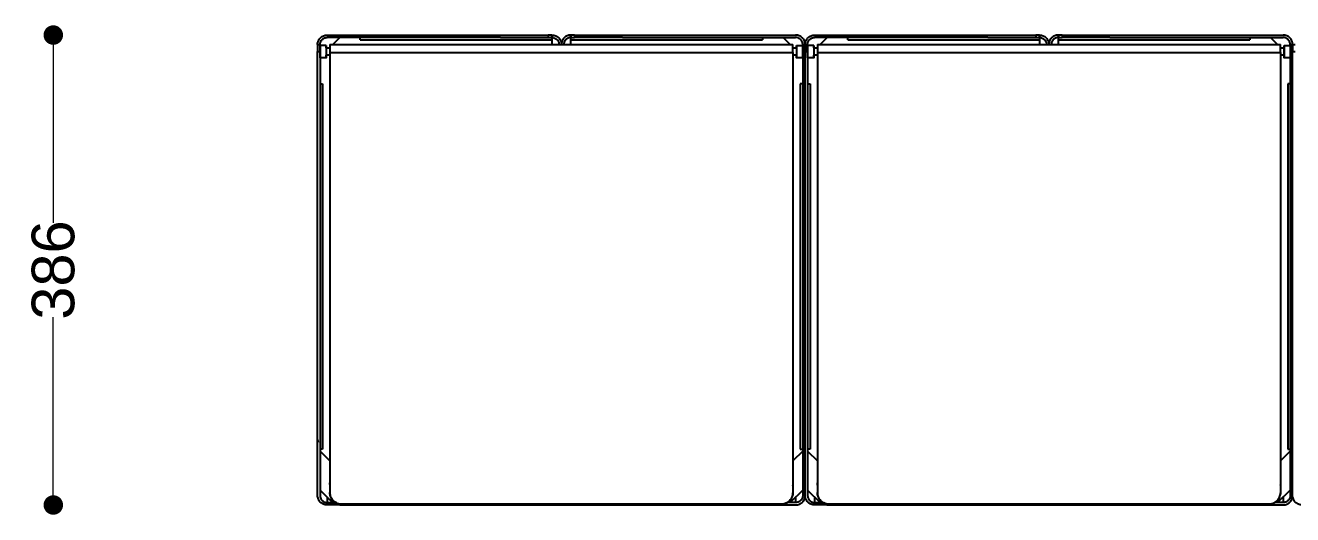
# Model space of a CAD drawing. Header units: millimetres. Extents: x 10782 to 23587, y 24555 to 29687.
# Drawn here: x 16524 to 17564, y 26719 to 27121 of the extents above; entities that cross this region are included whole.
import ezdxf

# ---------------------------------------------------------------- set-up
doc = ezdxf.new("R2010")
doc.units = ezdxf.units.MM
doc.header["$LTSCALE"] = 3
doc.layers.add('DomyÅ›lny', color=7, linetype='Continuous')
doc.styles.get("Standard").update_dxf_attribs({"font": 'arial.ttf'})
doc.dimstyles.new('MATEUSZ', dxfattribs={"dimtxt": 35, "dimasz": 16, "dimexe": 0.18, "dimexo": 0.0625, "dimgap": 0.09, "dimtad": 0, "dimdec": 0, "dimdsep": 46, "dimtxsty": 'Standard', "dimblk": 'DOT', "dimcen": 0.09, "dimse1": 1, "dimse2": 1, "dimadec": 0, "dimazin": 0, "dimtfac": 1, "dimtdec": 0, "dimtofl": 0, "dimtmove": 0, "dimatfit": 3, "dimfxl": 1, "dimtolj": 1, "dimtzin": 0, "dimlwd": 9, "dimlwe": 9, "dimarcsym": 0})

# ---------------------------------------------------------------- blocks, each defined once
blk = doc.blocks.new('_Dot')
at = {"color": 0, "linetype": 'ByBlock', "lineweight": -2}
blk.add_line((-0.5, 0), (-1, 0), dxfattribs=at)
at = {"color": 0, "linetype": 'ByBlock', "const_width": 0.5}
blk.add_lwpolyline([(-0.25, 0, 1), (0.25, 0, 1)], format="xyb", close=True, dxfattribs=at)
blk = doc.blocks.new('*D41')
at = {"color": 0, "lineweight": 9, "transparency": 16777216}
for p, q in [((16546.7, 27096.6), (16546.7, 26958.4)), ((16546.7, 26742.6), (16546.7, 26880.9))]:
    blk.add_line(p, q, dxfattribs=at)
at = {"layer": 'Defpoints', "color": 0, "transparency": 16777216}
for p in [(16546.7, 27112.6), (16771.4, 27112.6), (16783.6, 26726.6)]:
    blk.add_point(p, dxfattribs=at)
at = {"color": 0, "lineweight": 9, "transparency": 16777216, "xscale": 16, "yscale": 16, "zscale": 16}
for p, rotation in [((16546.7, 27112.6), 90), ((16546.7, 26726.6), 270)]:
    blk.add_blockref('_Dot', p, dxfattribs=dict(at, rotation=rotation))
at = {"color": 0, "transparency": 16777216, "insert": (16546.7, 26919.6), "char_height": 35, "attachment_point": 5, "rotation": 90}
blk.add_mtext('\\A1;386', dxfattribs=at)

msp = doc.modelspace()

# ---------------------------------------------------------------- linework, layer by layer
at = {"layer": 'DomyÅ›lny'}
for p, q in [((16771.4, 27112.6), (16952.8, 27112.6)), ((16913.6, 27110.6), (16771.4, 27110.6)), ((16781.7, 27110.6), (16776, 27104.8)), ((16798.6, 27108.6), (16798.6, 27110.6)), ((16913.6, 27110.6), (16952.8, 27110.6)), ((16952.8, 27112.6), (16952.8, 27110.6)), ((16955.8, 27112.6), (16955.8, 27110.6)), ((16955.8, 27110.6), (16955.8, 27112.6)), ((16955.8, 27110.6), (16955.8, 27108.6)), ((16955.8, 27110.6), (16955.8, 27104.8)), ((16971.4, 27112.6), (16971.4, 27110.6)), ((16971.4, 27110.6), (16971.4, 27112.6)), ((16971.4, 27108.6), (16971.4, 27110.6)), ((16971.4, 27104.8), (16971.4, 27110.6)), ((16974.4, 27112.6), (16974.4, 27110.6)), ((16974.4, 27112.6), (17155.8, 27112.6)), ((17013.6, 27110.6), (16974.4, 27110.6)), ((17013.6, 27110.6), (17155.8, 27110.6)), ((17128.6, 27110.6), (17128.6, 27108.6)), ((17145.5, 27110.6), (17151.2, 27104.8)), ((17171.4, 27112.6), (17352.8, 27112.6)), ((17313.6, 27110.6), (17171.4, 27110.6)), ((17181.7, 27110.6), (17176, 27104.8)), ((17198.6, 27108.6), (17198.6, 27110.6)), ((17313.6, 27110.6), (17352.8, 27110.6)), ((17352.8, 27112.6), (17352.8, 27110.6)), ((17355.8, 27110.6), (17355.8, 27112.6)), ((17355.8, 27112.6), (17355.8, 27110.6)), ((17355.8, 27110.6), (17355.8, 27108.6)), ((17355.8, 27110.6), (17355.8, 27104.8)), ((17371.4, 27112.6), (17371.4, 27110.6)), ((17371.4, 27110.6), (17371.4, 27112.6)), ((17371.4, 27108.6), (17371.4, 27110.6)), ((17371.4, 27104.8), (17371.4, 27110.6)), ((17374.4, 27112.6), (17555.8, 27112.6)), ((17374.4, 27112.6), (17374.4, 27110.6)), ((17413.6, 27110.6), (17374.4, 27110.6)), ((17413.6, 27110.6), (17555.8, 27110.6)), ((17528.6, 27110.6), (17528.6, 27108.6)), ((17545.5, 27110.6), (17551.2, 27104.8)), ((16763.6, 27104.8), (16765.6, 27104.8)), ((16763.6, 26734.3), (16763.6, 27099)), ((16763.6, 27099), (16765.6, 27099)), ((16770.6, 27104), (16765.6, 27104)), ((16765.6, 27099), (16765.6, 26734.3)), ((16770.6, 27102), (16773.6, 27102)), ((16773.6, 27104.8), (17153.6, 27104.8)), ((16798.6, 27108.6), (16955.8, 27108.6)), ((16971.4, 27108.6), (17128.6, 27108.6)), ((17153.6, 27102), (17156.6, 27102)), ((17156.6, 27104), (17161.6, 27104)), ((17161.6, 27104.8), (17163.6, 27104.8)), ((17161.6, 27099), (17161.6, 26734.3)), ((17161.6, 27099), (17163.6, 27099)), ((17163.6, 27104.8), (17165.6, 27104.8)), ((17163.6, 26734.3), (17163.6, 27099)), ((17163.6, 26734.3), (17163.6, 27099)), ((17163.6, 27099), (17165.6, 27099)), ((17170.6, 27104), (17165.6, 27104)), ((17165.6, 27099), (17165.6, 26734.3)), ((17170.6, 27102), (17173.6, 27102)), ((17173.6, 27104.8), (17553.6, 27104.8)), ((17198.6, 27108.6), (17355.8, 27108.6)), ((17371.4, 27108.6), (17528.6, 27108.6)), ((17553.6, 27102), (17556.6, 27102)), ((17556.6, 27104), (17561.6, 27104)), ((17561.6, 27104.8), (17563.6, 27104.8)), ((17561.6, 27099), (17561.6, 26734.3)), ((17561.6, 27099), (17563.6, 27099)), ((17563.6, 27104.8), (17565.6, 27104.8)), ((17563.6, 26734.3), (17563.6, 27099)), ((17563.6, 27099), (17565.6, 27099)), ((17563.6, 26734.3), (17563.6, 27099)), ((16770.6, 27094), (16765.6, 27094)), ((16773.6, 27096), (16770.6, 27096)), ((16773.6, 27098.2), (16773.6, 26737)), ((16773.6, 27098.2), (17153.6, 27098.2)), ((17153.6, 27098.2), (17153.6, 26737)), ((17156.6, 27096), (17153.6, 27096)), ((17161.6, 27094), (17156.6, 27094)), ((17170.6, 27094), (17165.6, 27094)), ((17173.6, 27096), (17170.6, 27096)), ((17173.6, 27098.2), (17173.6, 26737)), ((17173.6, 27098.2), (17553.6, 27098.2)), ((17553.6, 27098.2), (17553.6, 26737)), ((17556.6, 27096), (17553.6, 27096)), ((17561.6, 27094), (17556.6, 27094)), ((16765.6, 27072.5), (16767.6, 27072.5)), ((16767.6, 27072.5), (16767.6, 26772.5)), ((17159.6, 27072.5), (17159.6, 26772.5)), ((17161.6, 27072.5), (17159.6, 27072.5)), ((17165.6, 27072.5), (17167.6, 27072.5)), ((17167.6, 27072.5), (17167.6, 26772.5)), ((17561.6, 27072.5), (17559.6, 27072.5)), ((17559.6, 27072.5), (17559.6, 26772.5)), ((16767.6, 26772.5), (16765.6, 26772.5)), ((16765.6, 26770.8), (16773.6, 26762.8)), ((17161.6, 26770.8), (17153.6, 26762.8)), ((17159.6, 26772.5), (17161.6, 26772.5)), ((17167.6, 26772.5), (17165.6, 26772.5)), ((17165.6, 26770.8), (17173.6, 26762.8)), ((17561.6, 26770.8), (17553.6, 26762.8)), ((17559.6, 26772.5), (17561.6, 26772.5)), ((16765.6, 26738.9), (16775.9, 26728.6)), ((16773.6, 26737), (16773.6, 26736.5)), ((17161.6, 26738.9), (17151.3, 26728.6)), ((17153.6, 26737), (17153.6, 26736.5)), ((17165.6, 26738.9), (17175.9, 26728.6)), ((17173.6, 26737), (17173.6, 26736.5)), ((17561.6, 26738.9), (17551.3, 26728.6)), ((17553.6, 26737), (17553.6, 26736.5)), ((16771.4, 26733.1), (16771.4, 26728.6)), ((16771.4, 26728.6), (16778.3, 26728.6)), ((16807.7, 26726.6), (16771.4, 26726.6)), ((17143.6, 26727.2), (16783.6, 26727.2)), ((16783.6, 26727.2), (16783.6, 26726.6)), ((16783.6, 26726.6), (17143.6, 26726.6)), ((17119.5, 26726.6), (17155.8, 26726.6)), ((17143.6, 26727.2), (17143.6, 26726.6)), ((17155.8, 26728.6), (17148.9, 26728.6)), ((17155.8, 26733.1), (17155.8, 26728.6)), ((17171.4, 26733.1), (17171.4, 26728.6)), ((17171.4, 26728.6), (17178.3, 26728.6)), ((17207.7, 26726.6), (17171.4, 26726.6)), ((17543.6, 26727.2), (17183.6, 26727.2)), ((17183.6, 26727.2), (17183.6, 26726.6)), ((17183.6, 26726.6), (17543.6, 26726.6)), ((17519.5, 26726.6), (17555.8, 26726.6)), ((17543.6, 26727.2), (17543.6, 26726.6)), ((17555.8, 26728.6), (17548.9, 26728.6)), ((17555.8, 26733.1), (17555.8, 26728.6))]:
    msp.add_line(p, q, dxfattribs=at)
for points in [[(16763.6, 27104.8, 0), (16763.6, 27105.6, 0), (16763.8, 27106.4, 0), (16763.9, 27107.1, 0), (16764.2, 27107.8, 0), (16764.5, 27108.5, 0), (16764.9, 27109.2, 0), (16765.4, 27109.8, 0), (16765.9, 27110.4, 0), (16766.5, 27110.9, 0), (16767.1, 27111.3, 0), (16767.8, 27111.7, 0), (16768.4, 27112, 0), (16769.1, 27112.3, 0), (16769.9, 27112.5, 0), (16770.6, 27112.6, 0), (16771.4, 27112.6, 0)], [(16765.6, 27104.8, 0), (16765.6, 27105.4, 0), (16765.7, 27106, 0), (16765.9, 27106.5, 0), (16766.1, 27107.1, 0), (16766.3, 27107.6, 0), (16766.6, 27108.1, 0), (16766.9, 27108.5, 0), (16767.3, 27109, 0), (16767.8, 27109.3, 0), (16768.2, 27109.7, 0), (16768.7, 27109.9, 0), (16769.2, 27110.2, 0), (16769.7, 27110.4, 0), (16770.3, 27110.5, 0), (16770.8, 27110.6, 0), (16771.4, 27110.6, 0)], [(16955.8, 27112.6, 0), (16955.8, 27112.6, 0), (16955.8, 27112.6, 0), (16955.8, 27112.6, 0), (16955.8, 27112.6, 0), (16955.8, 27112.6, 0), (16955.8, 27112.6, 0), (16955.8, 27112.6, 0), (16955.8, 27112.6, 0), (16955.8, 27112.6, 0), (16955.8, 27112.6, 0), (16955.8, 27112.6, 0), (16955.8, 27112.6, 0), (16955.8, 27112.6, 0), (16955.8, 27112.6, 0), (16955.5, 27112.6, 0), (16952.8, 27112.6, 0)], [(16952.8, 27110.6, 0), (16955.8, 27110.6, 0)], [(16955.8, 27112.6, 0), (16956.6, 27112.6, 0), (16957.4, 27112.4, 0), (16958.1, 27112.3, 0), (16958.9, 27112, 0), (16959.5, 27111.7, 0), (16960.2, 27111.3, 0), (16960.8, 27110.8, 0), (16961.4, 27110.3, 0), (16961.9, 27109.7, 0), (16962.3, 27109.1, 0), (16962.7, 27108.4, 0), (16963, 27107.8, 0), (16963.3, 27107.1, 0), (16963.5, 27106.3, 0), (16963.6, 27105.6, 0), (16963.6, 27104.8, 0)], [(16955.8, 27110.6, 0), (16956.4, 27110.6, 0), (16957, 27110.5, 0), (16957.5, 27110.3, 0), (16958.1, 27110.1, 0), (16958.6, 27109.9, 0), (16959.1, 27109.6, 0), (16959.5, 27109.3, 0), (16960, 27108.9, 0), (16960.3, 27108.4, 0), (16960.7, 27108, 0), (16960.9, 27107.5, 0), (16961.2, 27107, 0), (16961.4, 27106.5, 0), (16961.5, 27105.9, 0), (16961.6, 27105.4, 0), (16961.6, 27104.8, 0)], [(16971.4, 27112.6, 0), (16970.6, 27112.6, 0), (16969.8, 27112.4, 0), (16969.1, 27112.3, 0), (16968.4, 27112, 0), (16967.7, 27111.7, 0), (16967, 27111.3, 0), (16966.4, 27110.8, 0), (16965.8, 27110.3, 0), (16965.3, 27109.7, 0), (16964.9, 27109.1, 0), (16964.5, 27108.4, 0), (16964.2, 27107.8, 0), (16963.9, 27107.1, 0), (16963.7, 27106.3, 0), (16963.6, 27105.6, 0), (16963.6, 27104.8, 0)], [(16971.4, 27110.6, 0), (16970.8, 27110.6, 0), (16970.2, 27110.5, 0), (16969.7, 27110.3, 0), (16969.1, 27110.1, 0), (16968.6, 27109.9, 0), (16968.1, 27109.6, 0), (16967.7, 27109.3, 0), (16967.2, 27108.9, 0), (16966.9, 27108.4, 0), (16966.5, 27108, 0), (16966.3, 27107.5, 0), (16966, 27107, 0), (16965.8, 27106.5, 0), (16965.7, 27105.9, 0), (16965.6, 27105.4, 0), (16965.6, 27104.8, 0)], [(16974.4, 27112.6, 0), (16971.4, 27112.6, 0)], [(16971.4, 27110.6, 0), (16971.4, 27110.6, 0), (16971.4, 27110.6, 0), (16971.4, 27110.6, 0), (16971.4, 27110.6, 0), (16971.4, 27110.6, 0), (16971.4, 27110.6, 0), (16971.4, 27110.6, 0), (16971.4, 27110.6, 0), (16971.4, 27110.6, 0), (16971.4, 27110.6, 0), (16971.4, 27110.6, 0), (16971.4, 27110.6, 0), (16971.4, 27110.6, 0), (16971.4, 27110.6, 0), (16971.7, 27110.6, 0), (16974.4, 27110.6, 0)], [(17163.6, 27104.8, 0), (17163.6, 27105.6, 0), (17163.4, 27106.4, 0), (17163.3, 27107.1, 0), (17163, 27107.8, 0), (17162.7, 27108.5, 0), (17162.3, 27109.2, 0), (17161.8, 27109.8, 0), (17161.3, 27110.4, 0), (17160.7, 27110.9, 0), (17160.1, 27111.3, 0), (17159.5, 27111.7, 0), (17158.8, 27112, 0), (17158.1, 27112.3, 0), (17157.3, 27112.5, 0), (17156.6, 27112.6, 0), (17155.8, 27112.6, 0)], [(17161.6, 27104.8, 0), (17161.6, 27105.4, 0), (17161.5, 27106, 0), (17161.3, 27106.5, 0), (17161.1, 27107.1, 0), (17160.9, 27107.6, 0), (17160.6, 27108.1, 0), (17160.3, 27108.5, 0), (17159.9, 27109, 0), (17159.5, 27109.3, 0), (17159, 27109.7, 0), (17158.5, 27109.9, 0), (17158, 27110.2, 0), (17157.5, 27110.4, 0), (17156.9, 27110.5, 0), (17156.4, 27110.6, 0), (17155.8, 27110.6, 0)], [(17163.6, 27104.8, 0), (17163.6, 27105.6, 0), (17163.8, 27106.4, 0), (17163.9, 27107.1, 0), (17164.2, 27107.8, 0), (17164.5, 27108.5, 0), (17164.9, 27109.2, 0), (17165.4, 27109.8, 0), (17165.9, 27110.4, 0), (17166.5, 27110.9, 0), (17167.1, 27111.3, 0), (17167.8, 27111.7, 0), (17168.4, 27112, 0), (17169.1, 27112.3, 0), (17169.9, 27112.5, 0), (17170.6, 27112.6, 0), (17171.4, 27112.6, 0)], [(17165.6, 27104.8, 0), (17165.6, 27105.4, 0), (17165.7, 27106, 0), (17165.9, 27106.5, 0), (17166.1, 27107.1, 0), (17166.3, 27107.6, 0), (17166.6, 27108.1, 0), (17166.9, 27108.5, 0), (17167.3, 27109, 0), (17167.8, 27109.3, 0), (17168.2, 27109.7, 0), (17168.7, 27109.9, 0), (17169.2, 27110.2, 0), (17169.7, 27110.4, 0), (17170.3, 27110.5, 0), (17170.8, 27110.6, 0), (17171.4, 27110.6, 0)], [(17355.8, 27112.6, 0), (17355.8, 27112.6, 0), (17355.8, 27112.6, 0), (17355.8, 27112.6, 0), (17355.8, 27112.6, 0), (17355.8, 27112.6, 0), (17355.8, 27112.6, 0), (17355.8, 27112.6, 0), (17355.8, 27112.6, 0), (17355.8, 27112.6, 0), (17355.8, 27112.6, 0), (17355.8, 27112.6, 0), (17355.8, 27112.6, 0), (17355.8, 27112.6, 0), (17355.8, 27112.6, 0), (17355.8, 27112.6, 0), (17355.5, 27112.6, 0), (17352.8, 27112.6, 0)], [(17352.8, 27110.6, 0), (17355.8, 27110.6, 0)], [(17355.8, 27112.6, 0), (17356.6, 27112.6, 0), (17357.4, 27112.4, 0), (17358.1, 27112.3, 0), (17358.9, 27112, 0), (17359.5, 27111.7, 0), (17360.2, 27111.3, 0), (17360.8, 27110.8, 0), (17361.4, 27110.3, 0), (17361.9, 27109.7, 0), (17362.3, 27109.1, 0), (17362.7, 27108.4, 0), (17363, 27107.8, 0), (17363.3, 27107.1, 0), (17363.5, 27106.3, 0), (17363.6, 27105.6, 0), (17363.6, 27104.8, 0)], [(17355.8, 27110.6, 0), (17356.4, 27110.6, 0), (17357, 27110.5, 0), (17357.5, 27110.3, 0), (17358.1, 27110.1, 0), (17358.6, 27109.9, 0), (17359.1, 27109.6, 0), (17359.5, 27109.3, 0), (17360, 27108.9, 0), (17360.3, 27108.4, 0), (17360.7, 27108, 0), (17360.9, 27107.5, 0), (17361.2, 27107, 0), (17361.4, 27106.5, 0), (17361.5, 27105.9, 0), (17361.6, 27105.4, 0), (17361.6, 27104.8, 0)], [(17371.4, 27112.6, 0), (17370.6, 27112.6, 0), (17369.8, 27112.4, 0), (17369.1, 27112.3, 0), (17368.4, 27112, 0), (17367.7, 27111.7, 0), (17367, 27111.3, 0), (17366.4, 27110.8, 0), (17365.8, 27110.3, 0), (17365.3, 27109.7, 0), (17364.9, 27109.1, 0), (17364.5, 27108.4, 0), (17364.2, 27107.8, 0), (17363.9, 27107.1, 0), (17363.7, 27106.3, 0), (17363.6, 27105.6, 0), (17363.6, 27104.8, 0)], [(17371.4, 27110.6, 0), (17370.8, 27110.6, 0), (17370.2, 27110.5, 0), (17369.7, 27110.3, 0), (17369.1, 27110.1, 0), (17368.6, 27109.9, 0), (17368.1, 27109.6, 0), (17367.7, 27109.3, 0), (17367.2, 27108.9, 0), (17366.9, 27108.4, 0), (17366.5, 27108, 0), (17366.3, 27107.5, 0), (17366, 27107, 0), (17365.8, 27106.5, 0), (17365.7, 27105.9, 0), (17365.6, 27105.4, 0), (17365.6, 27104.8, 0)], [(17374.4, 27112.6, 0), (17371.4, 27112.6, 0)], [(17371.4, 27110.6, 0), (17371.4, 27110.6, 0), (17371.4, 27110.6, 0), (17371.4, 27110.6, 0), (17371.4, 27110.6, 0), (17371.4, 27110.6, 0), (17371.4, 27110.6, 0), (17371.4, 27110.6, 0), (17371.4, 27110.6, 0), (17371.4, 27110.6, 0), (17371.4, 27110.6, 0), (17371.4, 27110.6, 0), (17371.4, 27110.6, 0), (17371.4, 27110.6, 0), (17371.4, 27110.6, 0), (17371.4, 27110.6, 0), (17371.7, 27110.6, 0), (17374.4, 27110.6, 0)], [(17563.6, 27104.8, 0), (17563.6, 27105.6, 0), (17563.4, 27106.4, 0), (17563.3, 27107.1, 0), (17563, 27107.8, 0), (17562.7, 27108.5, 0), (17562.3, 27109.2, 0), (17561.8, 27109.8, 0), (17561.3, 27110.4, 0), (17560.7, 27110.9, 0), (17560.1, 27111.3, 0), (17559.5, 27111.7, 0), (17558.8, 27112, 0), (17558.1, 27112.3, 0), (17557.3, 27112.5, 0), (17556.6, 27112.6, 0), (17555.8, 27112.6, 0)], [(17561.6, 27104.8, 0), (17561.6, 27105.4, 0), (17561.5, 27106, 0), (17561.3, 27106.5, 0), (17561.1, 27107.1, 0), (17560.9, 27107.6, 0), (17560.6, 27108.1, 0), (17560.3, 27108.5, 0), (17559.9, 27109, 0), (17559.5, 27109.3, 0), (17559, 27109.7, 0), (17558.5, 27109.9, 0), (17558, 27110.2, 0), (17557.5, 27110.4, 0), (17556.9, 27110.5, 0), (17556.4, 27110.6, 0), (17555.8, 27110.6, 0)], [(16763.6, 27104.8, 0), (16763.6, 27104.8, 0), (16763.6, 27104.8, 0), (16763.6, 27104.8, 0), (16763.6, 27104.8, 0), (16763.6, 27104.8, 0), (16763.6, 27104.8, 0), (16763.6, 27104.8, 0), (16763.6, 27104.8, 0), (16763.6, 27104.8, 0), (16763.6, 27104.8, 0), (16763.6, 27104.8, 0), (16763.6, 27104.8, 0), (16763.6, 27104.8, 0), (16763.6, 27104.6, 0), (16763.6, 27103.1, 0), (16763.6, 27099, 0)], [(16765.6, 27099, 0), (16765.6, 27104.8, 0)], [(16770.6, 27104, 0), (16770.6, 27104, 0), (16770.6, 27104, 0), (16770.6, 27104, 0), (16770.6, 27104, 0), (16770.6, 27104, 0), (16770.6, 27104, 0), (16770.6, 27104, 0), (16770.6, 27104, 0), (16770.6, 27104, 0), (16770.6, 27104, 0), (16770.6, 27104, 0), (16770.6, 27104, 0), (16770.6, 27104, 0), (16770.6, 27103.8, 0), (16770.6, 27103, 0), (16770.6, 27097, 0), (16770.6, 27094.1, 0), (16770.6, 27094, 0), (16770.6, 27094, 0), (16770.6, 27094, 0), (16770.6, 27094, 0), (16770.6, 27094, 0), (16770.6, 27094, 0), (16770.6, 27094, 0), (16770.6, 27094, 0), (16770.6, 27094, 0), (16770.6, 27094, 0), (16770.6, 27094, 0), (16770.6, 27094, 0), (16770.6, 27094, 0), (16770.6, 27094, 0), (16770.6, 27094, 0), (16770.6, 27094, 0), (16770.6, 27094, 0), (16770.6, 27094, 0), (16770.6, 27094, 0), (16770.6, 27094.1, 0), (16770.6, 27094.1, 0), (16770.6, 27094.3, 0), (16770.6, 27096, 0)], [(16770.6, 27102, 0), (16770.6, 27104, 0)], [(16773.6, 27104.8, 0), (16773.6, 27104.8, 0), (16773.6, 27104.8, 0), (16773.6, 27104.8, 0), (16773.6, 27104.8, 0), (16773.6, 27104.8, 0), (16773.6, 27104.8, 0), (16773.6, 27104.8, 0), (16773.6, 27104.8, 0), (16773.6, 27104.8, 0), (16773.6, 27104.8, 0), (16773.6, 27104.8, 0), (16773.6, 27104.8, 0), (16773.6, 27104.8, 0), (16773.6, 27104.8, 0), (16773.6, 27104.6, 0), (16773.6, 27104, 0), (16773.6, 27098.2, 0)], [(17153.6, 27098.2, 0), (17153.6, 27104.8, 0)], [(17156.6, 27104, 0), (17156.6, 27104, 0), (17156.6, 27104, 0), (17156.6, 27104, 0), (17156.6, 27104, 0), (17156.6, 27104, 0), (17156.6, 27104, 0), (17156.6, 27104, 0), (17156.6, 27104, 0), (17156.6, 27104, 0), (17156.6, 27104, 0), (17156.6, 27104, 0), (17156.6, 27104, 0), (17156.6, 27104, 0), (17156.6, 27103.8, 0), (17156.6, 27103, 0), (17156.6, 27097, 0), (17156.6, 27094.1, 0), (17156.6, 27094, 0), (17156.6, 27094, 0), (17156.6, 27094, 0), (17156.6, 27094, 0), (17156.6, 27094, 0), (17156.6, 27094, 0), (17156.6, 27094, 0), (17156.6, 27094, 0), (17156.6, 27094, 0), (17156.6, 27094, 0), (17156.6, 27094, 0), (17156.6, 27094, 0), (17156.6, 27094, 0), (17156.6, 27094, 0), (17156.6, 27094, 0), (17156.6, 27094, 0), (17156.6, 27094, 0), (17156.6, 27094, 0), (17156.6, 27094, 0), (17156.6, 27094.1, 0), (17156.6, 27094.1, 0), (17156.6, 27094.3, 0), (17156.6, 27096, 0)], [(17156.6, 27102, 0), (17156.6, 27104, 0)], [(17161.6, 27104.8, 0), (17161.6, 27104.8, 0), (17161.6, 27104.8, 0), (17161.6, 27104.8, 0), (17161.6, 27104.8, 0), (17161.6, 27104.8, 0), (17161.6, 27104.8, 0), (17161.6, 27104.8, 0), (17161.6, 27104.8, 0), (17161.6, 27104.8, 0), (17161.6, 27104.8, 0), (17161.6, 27104.8, 0), (17161.6, 27104.8, 0), (17161.6, 27104.8, 0), (17161.6, 27104.8, 0), (17161.6, 27104.6, 0), (17161.6, 27103.1, 0), (17161.6, 27099, 0)], [(17163.6, 27099, 0), (17163.6, 27104.8, 0)], [(17163.6, 27104.8, 0), (17163.6, 27104.8, 0), (17163.6, 27104.8, 0), (17163.6, 27104.8, 0), (17163.6, 27104.8, 0), (17163.6, 27104.8, 0), (17163.6, 27104.8, 0), (17163.6, 27104.8, 0), (17163.6, 27104.8, 0), (17163.6, 27104.8, 0), (17163.6, 27104.8, 0), (17163.6, 27104.8, 0), (17163.6, 27104.8, 0), (17163.6, 27104.8, 0), (17163.6, 27104.6, 0), (17163.6, 27103.1, 0), (17163.6, 27099, 0)], [(17165.6, 27099, 0), (17165.6, 27104.8, 0)], [(17170.6, 27104, 0), (17170.6, 27104, 0), (17170.6, 27104, 0), (17170.6, 27104, 0), (17170.6, 27104, 0), (17170.6, 27104, 0), (17170.6, 27104, 0), (17170.6, 27104, 0), (17170.6, 27104, 0), (17170.6, 27104, 0), (17170.6, 27104, 0), (17170.6, 27104, 0), (17170.6, 27104, 0), (17170.6, 27104, 0), (17170.6, 27103.8, 0), (17170.6, 27103, 0), (17170.6, 27097, 0), (17170.6, 27094.1, 0), (17170.6, 27094, 0), (17170.6, 27094, 0), (17170.6, 27094, 0), (17170.6, 27094, 0), (17170.6, 27094, 0), (17170.6, 27094, 0), (17170.6, 27094, 0), (17170.6, 27094, 0), (17170.6, 27094, 0), (17170.6, 27094, 0), (17170.6, 27094, 0), (17170.6, 27094, 0), (17170.6, 27094, 0), (17170.6, 27094, 0), (17170.6, 27094, 0), (17170.6, 27094, 0), (17170.6, 27094, 0), (17170.6, 27094, 0), (17170.6, 27094, 0), (17170.6, 27094.1, 0), (17170.6, 27094.1, 0), (17170.6, 27094.3, 0), (17170.6, 27096, 0)], [(17170.6, 27102, 0), (17170.6, 27104, 0)], [(17173.6, 27104.8, 0), (17173.6, 27104.8, 0), (17173.6, 27104.8, 0), (17173.6, 27104.8, 0), (17173.6, 27104.8, 0), (17173.6, 27104.8, 0), (17173.6, 27104.8, 0), (17173.6, 27104.8, 0), (17173.6, 27104.8, 0), (17173.6, 27104.8, 0), (17173.6, 27104.8, 0), (17173.6, 27104.8, 0), (17173.6, 27104.8, 0), (17173.6, 27104.8, 0), (17173.6, 27104.8, 0), (17173.6, 27104.6, 0), (17173.6, 27104, 0), (17173.6, 27098.2, 0)], [(17553.6, 27098.2, 0), (17553.6, 27104.8, 0)], [(17561.6, 27104.8, 0), (17561.6, 27104.8, 0), (17561.6, 27104.8, 0), (17561.6, 27104.8, 0), (17561.6, 27104.8, 0), (17561.6, 27104.8, 0), (17561.6, 27104.8, 0), (17561.6, 27104.8, 0), (17561.6, 27104.8, 0), (17561.6, 27104.8, 0), (17561.6, 27104.8, 0), (17561.6, 27104.8, 0), (17561.6, 27104.8, 0), (17561.6, 27104.8, 0), (17561.6, 27104.6, 0), (17561.6, 27103.1, 0), (17561.6, 27099, 0)], [(17561.6, 27104, 0), (17561.6, 27104, 0), (17561.6, 27104, 0), (17561.6, 27104, 0), (17561.6, 27104, 0), (17561.6, 27104, 0), (17561.6, 27104, 0), (17561.6, 27104, 0), (17561.6, 27104, 0), (17561.6, 27104, 0), (17561.6, 27104, 0), (17561.6, 27104, 0), (17561.6, 27104, 0), (17561.6, 27104, 0), (17561.6, 27103.9, 0), (17561.6, 27103.4, 0), (17561.6, 27094, 0)], [(17563.6, 27099, 0), (17563.6, 27104.8, 0)], [(17563.6, 27104.8, 0), (17563.6, 27104.8, 0), (17563.6, 27104.8, 0), (17563.6, 27104.8, 0), (17563.6, 27104.8, 0), (17563.6, 27104.8, 0), (17563.6, 27104.8, 0), (17563.6, 27104.8, 0), (17563.6, 27104.8, 0), (17563.6, 27104.8, 0), (17563.6, 27104.8, 0), (17563.6, 27104.8, 0), (17563.6, 27104.8, 0), (17563.6, 27104.8, 0), (17563.6, 27104.6, 0), (17563.6, 27103.1, 0), (17563.6, 27099, 0)], [(16763.6, 26780.4, 0), (16763.7, 26779.3, 0), (16763.9, 26778.2, 0)], [(16773.6, 26745.2, 0), (16773.7, 26744.1, 0)], [(17173.6, 26745.2, 0), (17173.7, 26743.6, 0)], [(16771.4, 26726.6, 0), (16770.6, 26726.7, 0), (16769.8, 26726.8, 0), (16769, 26727, 0), (16768.3, 26727.3, 0), (16767.6, 26727.6, 0), (16767, 26728, 0), (16766.4, 26728.5, 0), (16765.8, 26729, 0), (16765.3, 26729.5, 0), (16764.9, 26730.1, 0), (16764.5, 26730.8, 0), (16764.2, 26731.5, 0), (16763.9, 26732.2, 0), (16763.7, 26732.9, 0), (16763.6, 26733.6, 0), (16763.6, 26734.3, 0)], [(16765.6, 26734.3, 0), (16765.6, 26733.8, 0), (16765.7, 26733.2, 0), (16765.9, 26732.6, 0), (16766.1, 26732.1, 0), (16766.3, 26731.6, 0), (16766.6, 26731.1, 0), (16767, 26730.6, 0), (16767.4, 26730.2, 0), (16767.8, 26729.9, 0), (16768.2, 26729.5, 0), (16768.7, 26729.3, 0), (16769.2, 26729, 0), (16769.7, 26728.9, 0), (16770.3, 26728.7, 0), (16770.8, 26728.7, 0), (16771.4, 26728.6, 0)], [(16773.8, 26742.6, 0), (16773.7, 26743.6, 0), (16773.6, 26744.7, 0)], [(16783.6, 26727.2, 0), (16782.7, 26727.2, 0), (16781.8, 26727.3, 0), (16780.8, 26727.5, 0), (16779.9, 26727.8, 0), (16779, 26728.3, 0), (16778.1, 26728.8, 0), (16777.3, 26729.4, 0), (16776.5, 26730, 0), (16775.8, 26730.8, 0), (16775.2, 26731.6, 0), (16774.7, 26732.5, 0), (16774.3, 26733.4, 0), (16774, 26734.3, 0), (16773.8, 26735.2, 0), (16773.6, 26736.1, 0), (16773.6, 26737, 0)], [(16773.6, 26736.5, 0), (16773.6, 26735.6, 0), (16773.8, 26734.7, 0), (16774, 26733.8, 0), (16774.3, 26732.9, 0), (16774.7, 26732, 0), (16775.2, 26731.1, 0), (16775.8, 26730.3, 0), (16776.5, 26729.5, 0), (16777.3, 26728.8, 0), (16778.1, 26728.3, 0), (16779, 26727.7, 0), (16779.9, 26727.3, 0), (16780.8, 26727, 0), (16781.8, 26726.8, 0), (16782.7, 26726.7, 0), (16783.6, 26726.6, 0)], [(17153.6, 26737, 0), (17153.6, 26736.1, 0), (17153.4, 26735.2, 0), (17153.2, 26734.3, 0), (17152.9, 26733.4, 0), (17152.5, 26732.5, 0), (17152, 26731.6, 0), (17151.4, 26730.8, 0), (17150.7, 26730, 0), (17149.9, 26729.4, 0), (17149.1, 26728.8, 0), (17148.2, 26728.3, 0), (17147.3, 26727.8, 0), (17146.4, 26727.5, 0), (17145.4, 26727.3, 0), (17144.5, 26727.2, 0), (17143.6, 26727.2, 0)], [(17143.6, 26726.6, 0), (17144.5, 26726.7, 0), (17145.4, 26726.8, 0), (17146.4, 26727, 0), (17147.3, 26727.3, 0), (17148.2, 26727.7, 0), (17149.1, 26728.3, 0), (17149.9, 26728.8, 0), (17150.7, 26729.5, 0), (17151.4, 26730.3, 0), (17152, 26731.1, 0), (17152.5, 26732, 0), (17152.9, 26732.9, 0), (17153.2, 26733.8, 0), (17153.4, 26734.7, 0), (17153.6, 26735.6, 0), (17153.6, 26736.5, 0)], [(17153.6, 26744.7, 0), (17153.5, 26743.5, 0), (17153.3, 26742.3, 0)], [(17155.8, 26726.6, 0), (17156.6, 26726.7, 0), (17157.4, 26726.8, 0), (17158.2, 26727, 0), (17158.9, 26727.3, 0), (17159.6, 26727.6, 0), (17160.2, 26728, 0), (17160.8, 26728.5, 0), (17161.4, 26729, 0), (17161.9, 26729.5, 0), (17162.3, 26730.1, 0), (17162.7, 26730.8, 0), (17163, 26731.5, 0), (17163.3, 26732.2, 0), (17163.5, 26732.9, 0), (17163.6, 26733.6, 0), (17163.6, 26734.3, 0)], [(17161.6, 26734.3, 0), (17161.6, 26733.8, 0), (17161.5, 26733.2, 0), (17161.3, 26732.6, 0), (17161.1, 26732.1, 0), (17160.9, 26731.6, 0), (17160.6, 26731.1, 0), (17160.2, 26730.6, 0), (17159.8, 26730.2, 0), (17159.4, 26729.9, 0), (17159, 26729.5, 0), (17158.5, 26729.3, 0), (17158, 26729, 0), (17157.5, 26728.9, 0), (17156.9, 26728.7, 0), (17156.4, 26728.7, 0), (17155.8, 26728.6, 0)], [(17171.4, 26726.6, 0), (17170.6, 26726.7, 0), (17169.8, 26726.8, 0), (17169, 26727, 0), (17168.3, 26727.3, 0), (17167.6, 26727.6, 0), (17167, 26728, 0), (17166.4, 26728.5, 0), (17165.8, 26729, 0), (17165.3, 26729.5, 0), (17164.9, 26730.1, 0), (17164.5, 26730.8, 0), (17164.2, 26731.5, 0), (17163.9, 26732.2, 0), (17163.7, 26732.9, 0), (17163.6, 26733.6, 0), (17163.6, 26734.3, 0)], [(17165.6, 26734.3, 0), (17165.6, 26733.8, 0), (17165.7, 26733.2, 0), (17165.9, 26732.6, 0), (17166.1, 26732.1, 0), (17166.3, 26731.6, 0), (17166.6, 26731.1, 0), (17167, 26730.6, 0), (17167.4, 26730.2, 0), (17167.8, 26729.9, 0), (17168.2, 26729.5, 0), (17168.7, 26729.3, 0), (17169.2, 26729, 0), (17169.7, 26728.9, 0), (17170.3, 26728.7, 0), (17170.8, 26728.7, 0), (17171.4, 26728.6, 0)], [(17174, 26742.1, 0), (17173.7, 26743.4, 0), (17173.6, 26744.7, 0)], [(17183.6, 26727.2, 0), (17182.7, 26727.2, 0), (17181.8, 26727.3, 0), (17180.8, 26727.5, 0), (17179.9, 26727.8, 0), (17179, 26728.3, 0), (17178.1, 26728.8, 0), (17177.3, 26729.4, 0), (17176.5, 26730, 0), (17175.8, 26730.8, 0), (17175.2, 26731.6, 0), (17174.7, 26732.5, 0), (17174.3, 26733.4, 0), (17174, 26734.3, 0), (17173.8, 26735.2, 0), (17173.6, 26736.1, 0), (17173.6, 26737, 0)], [(17173.6, 26736.5, 0), (17173.6, 26735.6, 0), (17173.8, 26734.7, 0), (17174, 26733.8, 0), (17174.3, 26732.9, 0), (17174.7, 26732, 0), (17175.2, 26731.1, 0), (17175.8, 26730.3, 0), (17176.5, 26729.5, 0), (17177.3, 26728.8, 0), (17178.1, 26728.3, 0), (17179, 26727.7, 0), (17179.9, 26727.3, 0), (17180.8, 26727, 0), (17181.8, 26726.8, 0), (17182.7, 26726.7, 0), (17183.6, 26726.6, 0)], [(17553.6, 26737, 0), (17553.6, 26736.1, 0), (17553.4, 26735.2, 0), (17553.2, 26734.3, 0), (17552.9, 26733.4, 0), (17552.5, 26732.5, 0), (17552, 26731.6, 0), (17551.4, 26730.8, 0), (17550.7, 26730, 0), (17549.9, 26729.4, 0), (17549.1, 26728.8, 0), (17548.2, 26728.3, 0), (17547.3, 26727.8, 0), (17546.4, 26727.5, 0), (17545.4, 26727.3, 0), (17544.5, 26727.2, 0), (17543.6, 26727.2, 0)], [(17543.6, 26726.6, 0), (17544.5, 26726.7, 0), (17545.4, 26726.8, 0), (17546.4, 26727, 0), (17547.3, 26727.3, 0), (17548.2, 26727.7, 0), (17549.1, 26728.3, 0), (17549.9, 26728.8, 0), (17550.7, 26729.5, 0), (17551.4, 26730.3, 0), (17552, 26731.1, 0), (17552.5, 26732, 0), (17552.9, 26732.9, 0), (17553.2, 26733.8, 0), (17553.4, 26734.7, 0), (17553.6, 26735.6, 0), (17553.6, 26736.5, 0)], [(17553.6, 26744.7, 0), (17553.5, 26743.6, 0), (17553.4, 26742.6, 0)], [(17561.6, 26734.3, 0), (17561.6, 26733.8, 0), (17561.5, 26733.2, 0), (17561.3, 26732.6, 0), (17561.1, 26732.1, 0), (17560.9, 26731.6, 0), (17560.6, 26731.1, 0), (17560.2, 26730.6, 0), (17559.8, 26730.2, 0), (17559.4, 26729.9, 0), (17559, 26729.5, 0), (17558.5, 26729.3, 0), (17558, 26729, 0), (17557.5, 26728.9, 0), (17556.9, 26728.7, 0), (17556.4, 26728.7, 0), (17555.8, 26728.6, 0)], [(17555.8, 26726.6, 0), (17556.6, 26726.7, 0), (17557.4, 26726.8, 0), (17558.2, 26727, 0), (17558.9, 26727.3, 0), (17559.6, 26727.6, 0), (17560.2, 26728, 0), (17560.8, 26728.5, 0), (17561.4, 26729, 0), (17561.9, 26729.5, 0), (17562.3, 26730.1, 0), (17562.7, 26730.8, 0), (17563, 26731.5, 0), (17563.3, 26732.2, 0), (17563.5, 26732.9, 0), (17563.6, 26733.6, 0), (17563.6, 26734.3, 0)], [(17571.4, 26726.6, 0), (17570.6, 26726.7, 0), (17569.8, 26726.8, 0), (17569, 26727, 0), (17568.3, 26727.3, 0), (17567.6, 26727.6, 0), (17567, 26728, 0), (17566.4, 26728.5, 0), (17565.8, 26729, 0), (17565.3, 26729.5, 0), (17564.9, 26730.1, 0), (17564.5, 26730.8, 0), (17564.2, 26731.5, 0), (17563.9, 26732.2, 0), (17563.7, 26732.9, 0), (17563.6, 26733.6, 0), (17563.6, 26734.3, 0)], [(16807.7, 26726.6, 0), (16831.3, 26727, 0)], [(17119.5, 26726.6, 0), (17095.9, 26727, 0)], [(17207.7, 26726.6, 0), (17231.4, 26727, 0)], [(17519.5, 26726.6, 0), (17496, 26727, 0)]]:
    msp.add_polyline3d(points, dxfattribs=at)
for points in [[(16765.6, 27104, 0), (16765.6, 27104, 0), (16765.6, 27104, 0), (16765.6, 27104, 0), (16765.6, 27104, 0), (16765.6, 27104, 0), (16765.6, 27104, 0), (16765.6, 27104, 0), (16765.6, 27104, 0), (16765.6, 27104, 0), (16765.6, 27104, 0), (16765.6, 27104, 0), (16765.6, 27104, 0), (16765.6, 27103.9, 0), (16765.6, 27103.4, 0), (16765.6, 27094.8, 0), (16765.6, 27094.1, 0), (16765.6, 27094, 0), (16765.6, 27094, 0), (16765.6, 27094, 0), (16765.6, 27094, 0), (16765.6, 27094, 0), (16765.6, 27094, 0), (16765.6, 27094, 0), (16765.6, 27094, 0), (16765.6, 27094, 0), (16765.6, 27094, 0), (16765.6, 27094, 0), (16765.6, 27094, 0), (16765.6, 27094, 0), (16765.6, 27094, 0), (16765.6, 27094, 0), (16765.6, 27094, 0), (16765.6, 27094, 0), (16765.6, 27094.1, 0), (16765.6, 27094.2, 0), (16765.6, 27094.7, 0)], [(17161.6, 27104, 0), (17161.6, 27104, 0), (17161.6, 27104, 0), (17161.6, 27104, 0), (17161.6, 27104, 0), (17161.6, 27104, 0), (17161.6, 27104, 0), (17161.6, 27104, 0), (17161.6, 27104, 0), (17161.6, 27104, 0), (17161.6, 27104, 0), (17161.6, 27104, 0), (17161.6, 27104, 0), (17161.6, 27103.9, 0), (17161.6, 27103.4, 0), (17161.6, 27094.8, 0), (17161.6, 27094.1, 0), (17161.6, 27094, 0), (17161.6, 27094, 0), (17161.6, 27094, 0), (17161.6, 27094, 0), (17161.6, 27094, 0), (17161.6, 27094, 0), (17161.6, 27094, 0), (17161.6, 27094, 0), (17161.6, 27094, 0), (17161.6, 27094, 0), (17161.6, 27094, 0), (17161.6, 27094, 0), (17161.6, 27094, 0), (17161.6, 27094, 0), (17161.6, 27094, 0), (17161.6, 27094, 0), (17161.6, 27094, 0), (17161.6, 27094.1, 0), (17161.6, 27094.2, 0), (17161.6, 27094.7, 0)], [(17165.6, 27104, 0), (17165.6, 27104, 0), (17165.6, 27104, 0), (17165.6, 27104, 0), (17165.6, 27104, 0), (17165.6, 27104, 0), (17165.6, 27104, 0), (17165.6, 27104, 0), (17165.6, 27104, 0), (17165.6, 27104, 0), (17165.6, 27104, 0), (17165.6, 27104, 0), (17165.6, 27104, 0), (17165.6, 27103.9, 0), (17165.6, 27103.4, 0), (17165.6, 27094.8, 0), (17165.6, 27094.1, 0), (17165.6, 27094, 0), (17165.6, 27094, 0), (17165.6, 27094, 0), (17165.6, 27094, 0), (17165.6, 27094, 0), (17165.6, 27094, 0), (17165.6, 27094, 0), (17165.6, 27094, 0), (17165.6, 27094, 0), (17165.6, 27094, 0), (17165.6, 27094, 0), (17165.6, 27094, 0), (17165.6, 27094, 0), (17165.6, 27094, 0), (17165.6, 27094, 0), (17165.6, 27094, 0), (17165.6, 27094, 0), (17165.6, 27094.1, 0), (17165.6, 27094.2, 0), (17165.6, 27094.7, 0)], [(17556.6, 27104, 0), (17556.6, 27104, 0), (17556.6, 27104, 0), (17556.6, 27104, 0), (17556.6, 27104, 0), (17556.6, 27104, 0), (17556.6, 27104, 0), (17556.6, 27104, 0), (17556.6, 27104, 0), (17556.6, 27104, 0), (17556.6, 27104, 0), (17556.6, 27104, 0), (17556.6, 27104, 0), (17556.6, 27103.9, 0), (17556.6, 27103.4, 0), (17556.6, 27094.8, 0), (17556.6, 27094.1, 0), (17556.6, 27094, 0), (17556.6, 27094, 0), (17556.6, 27094, 0), (17556.6, 27094, 0), (17556.6, 27094, 0), (17556.6, 27094, 0), (17556.6, 27094, 0), (17556.6, 27094, 0), (17556.6, 27094, 0), (17556.6, 27094, 0), (17556.6, 27094, 0), (17556.6, 27094, 0), (17556.6, 27094, 0), (17556.6, 27094, 0), (17556.6, 27094, 0), (17556.6, 27094, 0), (17556.6, 27094, 0), (17556.6, 27094.1, 0), (17556.6, 27094.2, 0), (17556.6, 27094.7, 0)]]:
    msp.add_polyline3d(points, close=True, dxfattribs=at)

# ---------------------------------------------------------------- dimensions: what is measured, and where the dimension line sits
dim = msp.add_linear_dim(base=(16546.7, 27112.6), p1=(16783.6, 26726.6), p2=(16771.4, 27112.6), angle=90, dimstyle='MATEUSZ')
dim.commit()
dim.dimension.update_dxf_attribs({"geometry": '*D41', "text_midpoint": (16546.7, 26919.6)})

doc.saveas('drawing.dxf')
